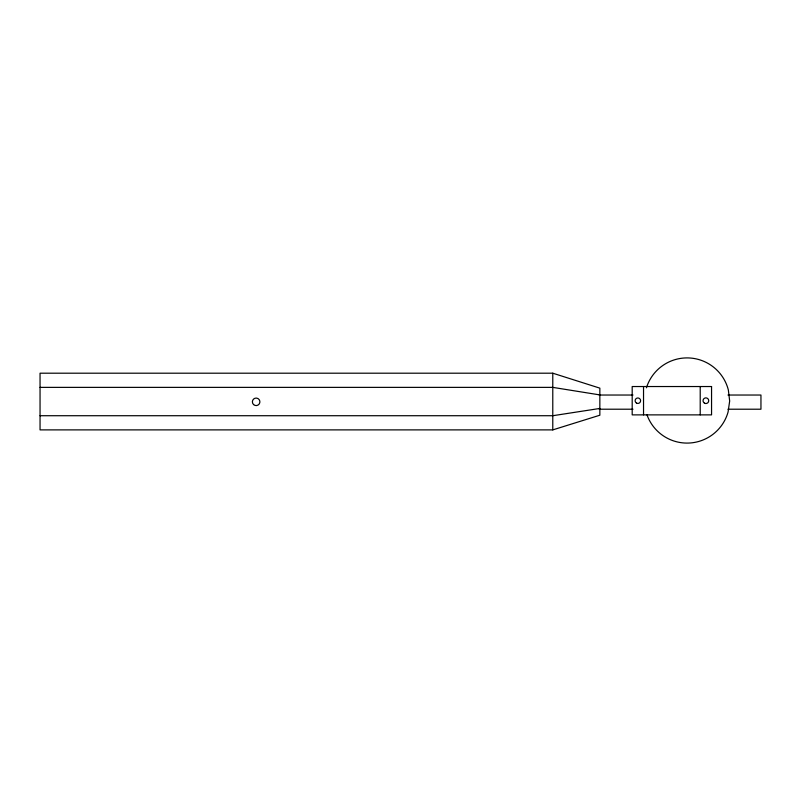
<?xml version="1.0" encoding="UTF-8"?>
<svg xmlns="http://www.w3.org/2000/svg" width="801" height="801" viewBox="0 0 801 801"><rect width="100%" height="100%" fill="white"/><g stroke="black" fill="none" stroke-linecap="round" stroke-linejoin="round"><path stroke-width="1.2" d="M552.78 429.887L599.849 415.218L599.849 388.145L552.78 373.196L40.05 373.196L40.05 429.887L552.78 429.887L552.78 373.196M599.849 408.45L552.78 415.719L40.05 415.719M40.05 387.374L552.78 387.374L599.849 394.913M599.218 395.033L632.98 395.033M727.959 395.033L760.95 395.033L760.95 409.211L727.959 409.211M599.218 409.211L632.98 409.211M700.214 386.533L700.214 414.878M643.533 386.533L643.533 414.878M646.888 414.568A42.583 42.583 0 0 0 728.079 412.024L729.671 401.021L728.349 389.977A42.583 42.583 0 0 0 646.437 387.794M711.558 386.533L632.189 386.533L632.189 414.878L711.558 414.878L711.558 386.533M636.495 403.073A2.733 2.733 0 0 0 640.6 400.71A2.733 2.733 0 0 0 636.495 398.337A2.733 2.733 0 0 0 636.495 403.073M704.469 403.163A2.834 2.834 0 0 0 708.725 400.71A2.834 2.834 0 0 0 704.469 398.247A2.834 2.834 0 0 0 704.469 403.163M253.557 404.555A3.755 3.755 0 0 0 259.794 402.703A3.755 3.755 0 0 0 255.068 398.227A3.755 3.755 0 0 0 253.557 404.555"/></g></svg>
